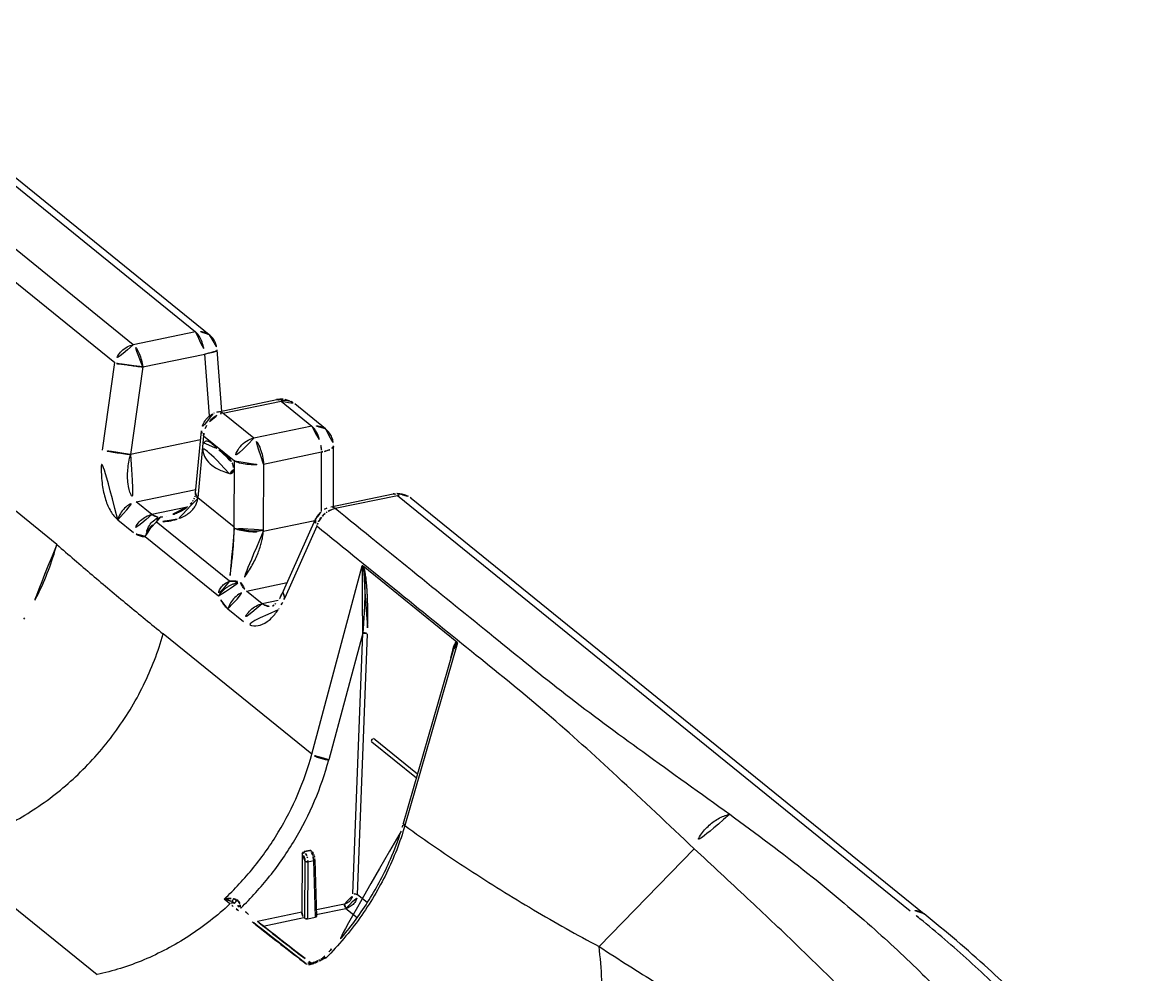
# Model space of a CAD drawing. Extents: x 16296660632 to 16296671741, y -37409619871 to -37409613952.
# Drawn here: x 16296666572.7 to 16296666830.8, y -37409615410.2 to -37409615190.9 of the extents above; entities that cross this region are included whole.
import ezdxf

# ---------------------------------------------------------------- set-up
doc = ezdxf.new("R2010")
doc.units = 0
doc.header["$LTSCALE"] = 10
doc.header["$MEASUREMENT"] = 0
doc.layers.get('0').update_dxf_attribs({"linetype": 'CONTINUOUS'})

msp = doc.modelspace()

# ---------------------------------------------------------------- linework, layer by layer
at = {"color": 9, "linetype": 'Continuous'}
for p, q in [((16296666524.53763, -37409615190.855263), (16296666612.53764, -37409615262.116257)), ((16296666598.210699, -37409615265.101097), (16296666510.210699, -37409615193.840103)), ((16296666505.950621, -37409615197.96022), (16296666593.9506, -37409615269.221207)), ((16296666580.60714, -37409615311.147827), (16296666515.90926, -37409615258.756523)), ((16296666612.53764, -37409615262.116257), (16296666598.210699, -37409615265.101097)), ((16296666617.541929, -37409615266.304283), (16296666617.541901, -37409615266.303787)), ((16296666591.131321, -37409615289.371323), (16296666593.9506, -37409615269.221207)), ((16296666600.39135, -37409615270.238853), (16296666614.71829, -37409615267.254013)), ((16296666615.796049, -37409615281.515312), (16296666614.71829, -37409615267.254013)), ((16296666600.39135, -37409615270.238853), (16296666597.572069, -37409615290.388939)), ((16296666618.8671, -37409615280.877472), (16296666632.260111, -37409615278.087196)), ((16296666632.260111, -37409615278.087196), (16296666639.365709, -37409615283.841202)), ((16296666625.972691, -37409615286.631462), (16296666618.8671, -37409615280.877472)), ((16296666613.90683, -37409615284.981323), (16296666613.90667, -37409615284.98307)), ((16296666639.365709, -37409615283.841202), (16296666625.972691, -37409615286.631462)), ((16296666613.717791, -37409615287.025177), (16296666597.572069, -37409615290.388939)), ((16296666614.42231, -37409615286.132584), (16296666613.106701, -37409615300.356644)), ((16296666614.42231, -37409615286.132584), (16296666621.527901, -37409615291.886581)), ((16296666628.224409, -37409615292.607727), (16296666641.61743, -37409615289.817467)), ((16296666641.561541, -37409615303.540947), (16296666641.61743, -37409615289.817467)), ((16296666644.38414, -37409615288.426224), (16296666644.38414, -37409615288.42588)), ((16296666621.465851, -37409615307.125748), (16296666621.527901, -37409615291.886581)), ((16296666628.224409, -37409615292.607727), (16296666628.162359, -37409615307.846909)), ((16296666598.8957, -37409615301.297333), (16296666612.663019, -37409615298.429077)), ((16296666612.591209, -37409615299.205528), (16296666612.591221, -37409615299.205368)), ((16296666621.465851, -37409615307.125748), (16296666613.106701, -37409615300.356644)), ((16296666644.76125, -37409615302.796982), (16296666659.088181, -37409615299.812149)), ((16296666659.088181, -37409615299.812149), (16296666777.27701, -37409615395.519577)), ((16296666602.502541, -37409615304.218079), (16296666598.8957, -37409615301.297333)), ((16296666610.608629, -37409615302.529282), (16296666602.502541, -37409615304.218079)), ((16296666594.635611, -37409615305.417427), (16296666598.24242, -37409615308.338242)), ((16296666605.769381, -37409615304.615784), (16296666605.82947, -37409615304.60331)), ((16296666640.047541, -37409615305.695763), (16296666628.15756, -37409615308.17289)), ((16296666620.360479, -37409615319.613998), (16296666603.47546, -37409615305.940781)), ((16296666640.50115, -37409615306.917091), (16296666633.141689, -37409615323.39064)), ((16296666600.975809, -37409615309.323723), (16296666617.86124, -37409615322.997261)), ((16296666639.3496, -37409615359.451843), (16296666650.995449, -37409615316.013191)), ((16296666624.297581, -37409615321.867363), (16296666633.697889, -37409615319.90892)), ((16296666627.904369, -37409615324.788078), (16296666624.297581, -37409615321.867363)), ((16296666632.85434, -37409615321.797157), (16296666632.85445, -37409615321.796913)), ((16296666620.03742, -37409615325.987488), (16296666623.64426, -37409615328.90818)), ((16296666631.61076, -37409615324.0159), (16296666627.904369, -37409615324.788078)), ((16296666572.90024, -37409615328.063812), (16296666573.185169, -37409615328.301582)), ((16296666651.097561, -37409615331.535477), (16296666643.262369, -37409615360.760391)), ((16296666648.81303, -37409615391.640923), (16296666651.097561, -37409615331.535477)), ((16296666639.3496, -37409615359.451843), (16296666605.09584, -37409615331.713676)), ((16296666649.88599, -37409615391.808342), (16296666652.170521, -37409615331.702827)), ((16296666672.92078, -37409615333.767967), (16296666660.79134, -37409615375.900703)), ((16296666671.9772, -37409615335.385307), (16296666671.97716, -37409615335.385437)), ((16296666660.47547, -37409615375.337646), (16296666660.47555, -37409615375.337379)), ((16296666553.974541, -37409615381.15493), (16296666589.86796, -37409615410.220848)), ((16296666637.12101, -37409615382.429741), (16296666637.220881, -37409615382.510612)), ((16296666637.665831, -37409615381.969063), (16296666637.56212, -37409615381.885078)), ((16296666638.96949, -37409615381.697456), (16296666637.665831, -37409615381.969063)), ((16296666638.86578, -37409615381.61348), (16296666638.96949, -37409615381.697456)), ((16296666705.545481, -37409615403.747971), (16296666727.43638, -37409615381.216553)), ((16296666637.730921, -37409615397.280907), (16296666637.78886, -37409615384.153069)), ((16296666638.459949, -37409615384.241592), (16296666638.401991, -37409615397.369461)), ((16296666638.459949, -37409615384.241592), (16296666639.80345, -37409615383.961693)), ((16296666640.189501, -37409615396.997063), (16296666639.80345, -37409615383.961693)), ((16296666640.07896, -37409615383.77346), (16296666640.07896, -37409615383.773216)), ((16296666620.49976, -37409615393.944847), (16296666619.143909, -37409615392.846909)), ((16296666652.144581, -37409615393.637306), (16296666649.88599, -37409615391.808342)), ((16296666621.737801, -37409615393.885811), (16296666621.74139, -37409615393.88871)), ((16296666637.061859, -37409615395.829521), (16296666626.81988, -37409615397.96331)), ((16296666640.38003, -37409615396.40287), (16296666647.23542, -37409615394.974632)), ((16296666646.873699, -37409615393.966454), (16296666640.42065, -37409615395.31086)), ((16296666647.23542, -37409615394.974632), (16296666649.81739, -37409615397.065468)), ((16296666628.172291, -37409615399.03598), (16296666637.498779, -37409615397.092934)), ((16296666780.445391, -37409615396.200844), (16296666780.4412, -37409615396.197449)), ((16296666640.736099, -37409615407.028519), (16296666640.736481, -37409615407.028328)), ((16296666641.800289, -37409615406.491653), (16296666641.79777, -37409615406.49292)), ((16296666641.82943, -37409615406.475609), (16296666641.831909, -37409615406.473137))]:
    msp.add_line(p, q, dxfattribs=at)
at = {"color": 7, "linetype": 'Continuous'}
for p, q in [((16296666615.702721, -37409615262.794853), (16296666527.70273, -37409615191.533867)), ((16296666618.614019, -37409615280.490356), (16296666617.541901, -37409615266.303787)), ((16296666617.865789, -37409615280.546898), (16296666631.258801, -37409615277.756638)), ((16296666642.530781, -37409615284.519798), (16296666635.4252, -37409615278.7658)), ((16296666612.591221, -37409615299.205368), (16296666613.90683, -37409615284.981308)), ((16296666644.32696, -37409615302.468712), (16296666644.38414, -37409615288.42588)), ((16296666643.759979, -37409615302.466408), (16296666658.08687, -37409615299.481583)), ((16296666662.25326, -37409615300.490753), (16296666780.442089, -37409615396.198174)), ((16296666632.85512, -37409615321.795403), (16296666640.214581, -37409615305.321854)), ((16296666651.212311, -37409615316.077187), (16296666672.75458, -37409615333.521767)), ((16296666660.47558, -37409615375.33725), (16296666671.97637, -37409615335.388184)), ((16296666663.455219, -37409615364.987221), (16296666653.210711, -37409615356.691383)), ((16296666663.717039, -37409615364.077744), (16296666653.546909, -37409615355.842133)), ((16296666637.12101, -37409615382.429741), (16296666637.061859, -37409615395.829521)), ((16296666638.86578, -37409615381.61348), (16296666637.56212, -37409615381.885078)), ((16296666639.183519, -37409615381.682327), (16296666639.285999, -37409615381.76532)), ((16296666640.07896, -37409615383.773216), (16296666640.46508, -37409615396.811096)), ((16296666637.747959, -37409615397.294708), (16296666637.498779, -37409615397.092934)), ((16296666638.401991, -37409615397.369461), (16296666640.189501, -37409615396.997063))]:
    msp.add_line(p, q, dxfattribs=at)
at = {"color": 9, "linetype": 'Continuous'}
for points, start_tangent, end_tangent in [([(16296666612.53764, -37409615262.116257), (16296666613.259729, -37409615262.942421), (16296666613.907141, -37409615264.165367), (16296666614.411169, -37409615265.655289), (16296666614.718281, -37409615267.254013)], (0.7771459615, -0.629320391), (0.1217525998, -0.992560479)), ([(16296666615.702721, -37409615262.794853), (16296666614.24902, -37409615262.107437), (16296666612.53764, -37409615262.116257)], (-0.7771455312, 0.6293209224), (-0.9789796235, -0.203958076)), ([(16296666598.210699, -37409615265.101097), (16296666596.812281, -37409615265.622223), (16296666595.55641, -37409615266.550102), (16296666594.56941, -37409615267.791389), (16296666593.9506, -37409615269.221207)], (-0.9789796235, -0.203958076), (-0.2677781826, -0.9634805888)), ([(16296666600.39138, -37409615270.238853), (16296666600.084261, -37409615268.640106), (16296666599.58024, -37409615267.150208), (16296666598.932831, -37409615265.927261), (16296666598.21073, -37409615265.101089)], (-0.1217525998, 0.992560479), (-0.7771459615, 0.629320391)), ([(16296666614.71829, -37409615267.254013), (16296666616.273081, -37409615266.948959), (16296666617.262011, -37409615266.60305), (16296666617.533461, -37409615266.302818)], (0.9886394868, 0.150306238), (0.1694708378, 0.9855352024)), ([(16296666600.39135, -37409615270.238853), (16296666598.87915, -37409615270.055252), (16296666597.442949, -37409615269.85466), (16296666596.150089, -37409615269.651459), (16296666595.23966, -37409615269.546349), (16296666594.39719, -37409615269.464798), (16296666593.9506, -37409615269.221207)], (-0.9939425979, 0.1099004645), (-0.6632491712, 0.7483986484)), ([(16296666631.26078, -37409615277.764488), (16296666631.44829, -37409615277.739113), (16296666632.260111, -37409615278.087196)], (0.9698583624, 0.2436693596), (0.7771459615, -0.629320391)), ([(16296666632.260111, -37409615278.087196), (16296666633.686331, -37409615278.028679), (16296666634.965481, -37409615278.453056), (16296666635.424749, -37409615278.76635)], (0.9789796235, 0.203958076), (0.7767567791, -0.6298006877)), ([(16296666615.79631, -37409615282.771767), (16296666617.21261, -37409615281.547379), (16296666618.303391, -37409615281.031616)], (0.6457727451, 0.7635296731), (0.947083307, 0.3209878651)), ([(16296666618.8671, -37409615280.877472), (16296666618.01, -37409615280.529701), (16296666617.86718, -37409615280.552391)], (-0.7771459615, 0.629320391), (-0.9693547285, -0.2456652403)), ([(16296666618.303391, -37409615281.031616), (16296666618.8671, -37409615280.877472)], (0.947083307, 0.3209878651), (0.9789796235, 0.203958076)), ([(16296666613.91589, -37409615284.984207), (16296666613.91437, -37409615285.236671), (16296666614.42231, -37409615286.132584)], (-0.1227605134, -0.9924363236), (0.7079687044, -0.7062438061)), ([(16296666614.42231, -37409615286.132584), (16296666614.81987, -37409615284.376328)], (0.046707419, 0.9989086129), (0.3778805332, 0.9258543636)), ([(16296666614.81987, -37409615284.376328), (16296666615.79631, -37409615282.771767)], (0.3778805332, 0.9258543636), (0.6457727451, 0.7635296731)), ([(16296666639.365709, -37409615283.841202), (16296666640.225611, -37409615284.883827), (16296666640.95743, -37409615286.462631), (16296666641.449739, -37409615288.337212)], (0.7771459615, -0.629320391), (0.1754841086, -0.9844822637)), ([(16296666642.53034, -37409615284.520348), (16296666642.07107, -37409615284.207047), (16296666640.79192, -37409615283.782669), (16296666639.365709, -37409615283.841202)], (-0.7767567791, 0.6298006877), (-0.9789796235, -0.203958076)), ([(16296666625.972691, -37409615286.631462), (16296666624.318199, -37409615287.301369), (16296666622.901899, -37409615288.525757), (16296666621.925461, -37409615290.130318), (16296666621.527901, -37409615291.886581)], (-0.9789796235, -0.2039580759), (-0.046707419, -0.9989086129)), ([(16296666628.224409, -37409615292.607727), (16296666627.995041, -37409615290.806374), (16296666627.49316, -37409615289.05793), (16296666626.787029, -37409615287.60022), (16296666625.972691, -37409615286.631462)], (-0.0454194852, 0.9989680027), (-0.7771459615, 0.629320391)), ([(16296666597.572069, -37409615290.388962), (16296666595.817751, -37409615290.173721), (16296666594.02916, -37409615289.913422), (16296666592.3764, -37409615289.631638), (16296666591.131321, -37409615289.371323)], (-0.9940294297, 0.1091122945), (-0.971455711, 0.2372209975)), ([(16296666641.449739, -37409615288.337212), (16296666641.52803, -37409615288.836807), (16296666641.58412, -37409615289.33194), (16296666641.61743, -37409615289.817467)], (0.1754841086, -0.9844822637), (0.0454194852, -0.9989680027)), ([(16296666641.61742, -37409615289.817467), (16296666642.28594, -37409615289.693901)], (0.9885002165, 0.1512194501), (0.9766043606, 0.2150440021)), ([(16296666642.28594, -37409615289.693901), (16296666642.594669, -37409615289.620087), (16296666643.396589, -37409615289.3564), (16296666643.97941, -37409615289.040771)], (0.9766043606, 0.2150440021), (0.8084443629, 0.5885726056)), ([(16296666643.97941, -37409615289.040771), (16296666644.350691, -37409615288.60495), (16296666644.374981, -37409615288.426407)], (0.8084443629, 0.5885726056), (-0.0200587939, 0.9997988022)), ([(16296666594.635611, -37409615305.417427), (16296666593.04184, -37409615303.528328), (16296666591.82864, -37409615300.79512), (16296666591.07239, -37409615297.387947), (16296666590.82786, -37409615293.524094), (16296666591.131321, -37409615289.371323)], (-0.7771615224, 0.6293011744), (0.1385665589, 0.9903531233)), ([(16296666597.572081, -37409615290.388939), (16296666596.964689, -37409615293.903748), (16296666597.01881, -37409615297.143089), (16296666597.70739, -37409615299.684547), (16296666598.89571, -37409615301.297333)], (-0.2525211587, -0.9675913726), (0.7771550365, -0.6293091842)), ([(16296666621.527901, -37409615291.886581), (16296666622.72575, -37409615292.371941), (16296666624.417891, -37409615292.679268), (16296666626.348169, -37409615292.762047), (16296666628.224409, -37409615292.607727)], (0.8479492071, -0.5300774869), (0.988500139, 0.1512199563)), ([(16296666613.081249, -37409615300.55558), (16296666612.8801, -37409615301.412773), (16296666612.5026, -37409615302.254517), (16296666611.925329, -37409615303.068253), (16296666611.127411, -37409615303.832314), (16296666610.096291, -37409615304.519112), (16296666608.824829, -37409615305.101639), (16296666608.34635, -37409615305.268257)], (-0.1378808418, -0.9904488243), (-0.95156603, -0.307444451)), ([(16296666612.58057, -37409615299.400627), (16296666612.572241, -37409615299.638107), (16296666612.82622, -37409615300.257133)], (-0.150270231, -0.9886449604), (0.580665189, -0.8141424557)), ([(16296666612.593189, -37409615299.388893), (16296666612.600559, -37409615299.206673)], (-0.0452761462, 0.9989745095), (0.1219601223, 0.9925350012)), ([(16296666613.106701, -37409615300.356644), (16296666612.600189, -37409615299.46994), (16296666612.593189, -37409615299.388893)], (-0.7079691446, 0.7062433648), (-0.0452761461, 0.9989745095)), ([(16296666612.82622, -37409615300.257133), (16296666613.081249, -37409615300.555588)], (0.580665189, -0.8141424558), (0.7064565793, -0.7077563857)), ([(16296666613.106701, -37409615300.356644), (16296666613.09873, -37409615300.422882), (16296666613.09025, -37409615300.489197), (16296666613.081249, -37409615300.55558)], (-0.1158154781, -0.9932707461), (-0.1379062624, -0.9904452851)), ([(16296666658.08881, -37409615299.490257), (16296666658.143511, -37409615299.479683)], (0.9760601435, 0.2175007962), (0.9867848115, 0.1620362176)), ([(16296666658.143511, -37409615299.479683), (16296666658.36805, -37409615299.470428), (16296666659.088181, -37409615299.812149)], (0.9867848116, 0.162036217), (0.7771459615, -0.629320391)), ([(16296666659.088181, -37409615299.812149), (16296666660.245319, -37409615299.726753)], (0.9789796235, 0.2039580759), (0.997918438, -0.0644886901)), ([(16296666660.245319, -37409615299.726753), (16296666660.79958, -37409615299.803329), (16296666662.25326, -37409615300.490753)], (0.997918438, -0.0644886901), (0.7771457268, -0.6293206808)), ([(16296666594.635611, -37409615305.417427), (16296666595.24585, -37409615304.00193), (16296666596.21188, -37409615302.775093), (16296666597.471451, -37409615301.832649), (16296666598.89571, -37409615301.297333)], (0.2677781826, 0.9634805888), (0.9789796235, 0.2039580759)), ([(16296666644.76125, -37409615302.796982), (16296666643.94578, -37409615303.043648), (16296666643.141491, -37409615303.445633), (16296666642.885889, -37409615303.610291)], (-0.9789822967, -0.2039452447), (-0.8259776285, -0.5637028981)), ([(16296666644.76129, -37409615302.796967), (16296666644.100809, -37409615302.464279), (16296666643.76116, -37409615302.472252)], (-0.7771459615, 0.629320391), (-0.9801491893, -0.1982613594)), ([(16296666644.76125, -37409615302.796982), (16296666663.662161, -37409615318.102463), (16296666681.335791, -37409615332.415863), (16296666697.93144, -37409615345.692886), (16296666715.61693, -37409615358.855186), (16296666735.64978, -37409615373.273178)], (0.7771431756, -0.6293238313), (0.8109910343, -0.5850585802)), ([(16296666602.502529, -37409615304.218079), (16296666601.114861, -37409615304.733353), (16296666599.877069, -37409615305.639374), (16296666598.877359, -37409615306.881706), (16296666598.24243, -37409615308.338188)], (-0.9789796235, -0.203958076), (-0.2677781826, -0.9634805888)), ([(16296666602.502541, -37409615304.218079), (16296666603.089199, -37409615304.591057), (16296666603.730301, -37409615304.804947), (16296666604.419001, -37409615304.855591)], (0.7771382125, -0.6293299601), (0.9989593768, 0.0456088093)), ([(16296666604.418539, -37409615304.855652), (16296666604.061069, -37409615305.067619), (16296666603.744419, -37409615305.431824), (16296666603.475321, -37409615305.940857)], (-0.9428523797, -0.3332107291), (-0.3865707775, -0.9222597432)), ([(16296666608.34635, -37409615305.268257), (16296666607.30534, -37409615305.554047), (16296666605.526581, -37409615305.847237), (16296666603.47551, -37409615305.940804)], (-0.95156603, -0.307444451), (-0.9999323041, 0.0116356011)), ([(16296666604.419001, -37409615304.855591), (16296666605.7694, -37409615304.615868)], (0.9890570529, 0.1475335424), (0.9793233153, 0.2023013693)), ([(16296666640.223749, -37409615305.325737), (16296666640.119869, -37409615305.884956), (16296666640.50115, -37409615306.917091)], (-0.3896227133, -0.9209745606), (0.5370687501, -0.8435384743)), ([(16296666641.594469, -37409615304.807663), (16296666641.281059, -37409615305.233757), (16296666640.92205, -37409615305.843277), (16296666640.746651, -37409615306.21769)], (-0.6267842208, -0.7791928776), (-0.3919616479, -0.9199815577)), ([(16296666642.402901, -37409615303.978142), (16296666641.77393, -37409615304.594658), (16296666641.594469, -37409615304.807663)], (-0.7633543753, -0.6459799514), (-0.6267842208, -0.7791928777)), ([(16296666642.885889, -37409615303.610291), (16296666642.402901, -37409615303.978142)], (-0.8259776285, -0.563702898), (-0.7633543753, -0.6459799515)), ([(16296666600.976, -37409615309.323868), (16296666601.55418, -37409615307.962662), (16296666602.423361, -37409615306.811768), (16296666603.47546, -37409615305.940781)], (0.2677788936, 0.9634803911), (0.8392760267, 0.5437055738)), ([(16296666621.46711, -37409615307.346313), (16296666621.45096, -37409615308.373596), (16296666621.410391, -37409615309.50351), (16296666621.34301, -37409615310.737717), (16296666621.246731, -37409615312.070557), (16296666621.12072, -37409615313.485313), (16296666620.96534, -37409615314.963097), (16296666620.782181, -37409615316.487267), (16296666620.57551, -37409615318.044113), (16296666620.360491, -37409615319.613983)], (-0.0048029262, -0.9999884659), (-0.1306559671, -0.9914277675)), ([(16296666621.46711, -37409615307.346313), (16296666621.467199, -37409615307.27272), (16296666621.46678, -37409615307.199203), (16296666621.465851, -37409615307.125748)], (0.0047926108, 0.9999885154), (-0.0162174965, 0.9998684878)), ([(16296666621.46711, -37409615307.346313), (16296666622.628201, -37409615307.82798), (16296666624.26931, -37409615308.157417), (16296666626.217661, -37409615308.28537), (16296666628.157579, -37409615308.172363)], (0.8489883131, -0.5284116238), (0.9917872801, 0.127898362)), ([(16296666628.162359, -37409615307.846909), (16296666626.306141, -37409615308.000816), (16296666624.41749, -37409615307.924942), (16296666622.69525, -37409615307.61969), (16296666621.465851, -37409615307.125748)], (-0.988500139, -0.1512199563), (-0.8479492071, 0.5300774869)), ([(16296666628.157579, -37409615308.172363), (16296666628.053869, -37409615309.174103), (16296666627.85018, -37409615310.270767), (16296666627.53496, -37409615311.462982), (16296666627.09783, -37409615312.743362), (16296666626.5324, -37409615314.095161), (16296666625.835421, -37409615315.499023), (16296666625.00449, -37409615316.937302), (16296666624.03685, -37409615318.395737), (16296666622.940729, -37409615319.854156)], (-0.0597903752, -0.9982109552), (-0.621215399, -0.7836398587)), ([(16296666628.162359, -37409615307.846909), (16296666628.161551, -37409615307.955276), (16296666628.15995, -37409615308.063759), (16296666628.15756, -37409615308.17289)], (-0.0040727542, -0.9999917063), (-0.0253353115, -0.9996790095)), ([(16296666727.43638, -37409615381.216553), (16296666709.70896, -37409615364.595306), (16296666693.54756, -37409615350.080048), (16296666677.255211, -37409615336.683296), (16296666659.551331, -37409615322.348991), (16296666640.50115, -37409615306.917091)], (-0.7232550067, 0.6905810562), (-0.7769714314, 0.6295358566)), ([(16296666640.550859, -37409615306.748573), (16296666640.50115, -37409615306.917091)], (-0.2983435468, -0.9544585523), (-0.2673758176, -0.9635923267)), ([(16296666640.746651, -37409615306.21769), (16296666640.673441, -37409615306.397858), (16296666640.550859, -37409615306.748573)], (-0.3919616479, -0.9199815577), (-0.2983435466, -0.9544585524)), ([(16296666600.975809, -37409615309.323723), (16296666600.027281, -37409615309.2332), (16296666599.11091, -37409615308.902847), (16296666598.24242, -37409615308.338242)], (-0.999551971, -0.0299308735), (-0.7771313076, 0.6293384867)), ([(16296666580.6071, -37409615311.147827), (16296666578.680679, -37409615317.010933), (16296666576.19874, -37409615322.748199), (16296666573.185289, -37409615328.301659)], (-0.2677785668, -0.963480482), (-0.5150588425, -0.8571548219)), ([(16296666651.097561, -37409615331.535477), (16296666651.212641, -37409615330.109123), (16296666651.306721, -37409615328.790482), (16296666651.38294, -37409615327.571823), (16296666651.44385, -37409615326.445236), (16296666651.491489, -37409615325.404083), (16296666651.52755, -37409615324.44194), (16296666651.553419, -37409615323.552841), (16296666651.57029, -37409615322.731567), (16296666651.579121, -37409615321.974228), (16296666651.58077, -37409615321.275879), (16296666651.575911, -37409615320.631027), (16296666651.5651, -37409615320.036133), (16296666651.54875, -37409615319.487747), (16296666651.527189, -37409615318.982689), (16296666651.500601, -37409615318.518303), (16296666651.469101, -37409615318.092506), (16296666651.432631, -37409615317.703209), (16296666651.39097, -37409615317.348763), (16296666651.343611, -37409615317.027946), (16296666651.28968, -37409615316.740128), (16296666651.2281, -37409615316.487457), (16296666651.158239, -37409615316.27652), (16296666651.07988, -37409615316.115219), (16296666650.995449, -37409615316.013191)], (0.0852280863, 0.9963614672), (-0.7709512219, 0.6368941933)), ([(16296666651.212311, -37409615316.077187), (16296666651.330429, -37409615316.337624), (16296666651.44062, -37409615316.663109), (16296666651.54285, -37409615317.046623), (16296666651.637541, -37409615317.482841), (16296666651.72526, -37409615317.968857), (16296666651.80666, -37409615318.504753), (16296666651.882339, -37409615319.093437), (16296666651.95245, -37409615319.73777), (16296666652.0168, -37409615320.439888), (16296666652.07506, -37409615321.202309), (16296666652.126829, -37409615322.029388), (16296666652.17157, -37409615322.92746), (16296666652.208401, -37409615323.902786), (16296666652.236099, -37409615324.959831), (16296666652.25321, -37409615326.104713), (16296666652.257891, -37409615327.342857), (16296666652.247869, -37409615328.681053), (16296666652.220119, -37409615330.130417), (16296666652.170521, -37409615331.702827)], (0.4774896555, -0.8786373705), (-0.0379766877, -0.9992786254)), ([(16296666617.861019, -37409615322.997108), (16296666618.38825, -37409615322.246407), (16296666618.984859, -37409615321.63549), (16296666619.60536, -37409615321.146011), (16296666620.231701, -37409615320.753113), (16296666620.86422, -37409615320.43615), (16296666621.51264, -37409615320.183098), (16296666622.19923, -37409615319.986198), (16296666622.940639, -37409615319.854172)], (0.4933405618, 0.8698362433), (0.9930653652, 0.1175635167)), ([(16296666620.360451, -37409615319.61409), (16296666621.19393, -37409615319.567886), (16296666622.06498, -37409615319.648277), (16296666622.940639, -37409615319.854172)], (0.991081688, 0.1332557226), (0.9558210627, -0.2939491387)), ([(16296666622.940729, -37409615319.854156), (16296666623.319019, -37409615320.667519), (16296666623.773649, -37409615321.341133), (16296666624.297581, -37409615321.867363)], (0.3583245191, -0.9335970967), (0.7771582904, -0.6293051658)), ([(16296666620.03742, -37409615325.987488), (16296666619.23185, -37409615325.196472), (16296666618.5023, -37409615324.19397), (16296666617.86124, -37409615322.997261)], (-0.7771600238, 0.6293030251), (-0.4191018623, 0.907939221)), ([(16296666620.037439, -37409615325.987427), (16296666620.649429, -37409615324.568993), (16296666621.614441, -37409615323.344383), (16296666622.87273, -37409615322.402946), (16296666624.297541, -37409615321.867317)], (0.2677781826, 0.9634805888), (0.9789796235, 0.2039580759)), ([(16296666633.141689, -37409615323.39064), (16296666632.761169, -37409615322.369637), (16296666632.86216, -37409615321.800438)], (-0.53706875, 0.8435384744), (0.3867609879, 0.9221799923)), ([(16296666633.141689, -37409615323.39064), (16296666632.60993, -37409615324.495117)], (-0.4078895811, -0.9130312643), (-0.4607800621, -0.8875143573)), ([(16296666627.90436, -37409615324.788071), (16296666626.514179, -37409615325.30471), (16296666625.278219, -37409615326.210022), (16296666624.279449, -37409615327.451286), (16296666623.64426, -37409615328.90818)], (-0.9789796235, -0.203958076), (-0.2677781826, -0.9634805888)), ([(16296666631.620621, -37409615326.169823), (16296666631.45697, -37409615326.407959), (16296666629.5291, -37409615328.54998), (16296666627.47628, -37409615329.707893), (16296666625.46896, -37409615329.811737), (16296666623.64426, -37409615328.90818)], (-0.5585107026, -0.8294973147), (-0.7771302743, 0.6293397626)), ([(16296666627.90436, -37409615324.788071), (16296666629.173269, -37409615325.382271), (16296666630.339769, -37409615325.357849)], (0.7771368103, -0.6293316916), (0.9795650762, 0.2011274757)), ([(16296666631.814501, -37409615325.874687), (16296666631.620621, -37409615326.169823)], (-0.53965975, -0.8418832189), (-0.5585107026, -0.8294973147)), ([(16296666632.60993, -37409615324.495117), (16296666631.814501, -37409615325.874687)], (-0.4607800621, -0.8875143573), (-0.5396597498, -0.841883219)), ([(16296666651.097561, -37409615331.535477), (16296666651.492109, -37409615331.517014), (16296666651.88488, -37409615331.575958), (16296666652.170521, -37409615331.702827)], (0.9882974754, 0.1525388477), (0.7912969504, -0.6114320373)), ([(16296666553.974621, -37409615381.154984), (16296666565.253731, -37409615377.57756), (16296666575.78985, -37409615371.859497), (16296666585.4793, -37409615364.100189), (16296666593.90206, -37409615354.524208), (16296666600.557699, -37409615343.577888), (16296666605.09584, -37409615331.713692)], (0.9789796235, 0.2039580759), (0.2677784329, 0.9634805192)), ([(16296666672.92078, -37409615333.767967), (16296666672.825069, -37409615333.727783), (16296666672.72245, -37409615333.754898), (16296666672.61895, -37409615333.843857), (16296666672.516171, -37409615333.984512), (16296666672.413771, -37409615334.170403), (16296666672.31109, -37409615334.397987), (16296666672.207331, -37409615334.666252), (16296666672.10177, -37409615334.975731), (16296666671.99383, -37409615335.327972), (16296666671.9772, -37409615335.385307)], (-0.7806889614, 0.6249197913), (-0.2766947056, -0.9609578762)), ([(16296666672.148479, -37409615334.368347), (16296666672.231831, -37409615334.165482), (16296666672.35881, -37409615333.908096), (16296666672.488029, -37409615333.711227), (16296666672.620029, -37409615333.57988), (16296666672.75458, -37409615333.521782)], (0.3596190149, 0.9330992252), (0.9877313446, 0.1561627063)), ([(16296666671.422689, -37409615337.310966), (16296666671.49259, -37409615336.928574), (16296666671.615419, -37409615336.311897), (16296666671.738279, -37409615335.761574), (16296666671.86108, -37409615335.274437), (16296666671.98387, -37409615334.847862), (16296666672.10709, -37409615334.479027), (16296666672.148479, -37409615334.368347)], (0.1745504169, 0.9846482377), (0.3596190149, 0.9330992252)), ([(16296666619.143909, -37409615392.846909), (16296666625.91666, -37409615385.573982), (16296666631.641491, -37409615377.431396), (16296666636.16065, -37409615368.643356), (16296666639.3496, -37409615359.451843)], (0.7303116605, 0.6831141036), (0.2585132413, 0.9660077143)), ([(16296666643.26239, -37409615360.760391), (16296666642.194901, -37409615360.581497), (16296666641.09811, -37409615360.279572), (16296666640.08864, -37409615359.882607), (16296666639.3496, -37409615359.45182)], (-0.9944692532, 0.1050281123), (-0.7931271503, 0.6090560922)), ([(16296666622.99354, -37409615394.901169), (16296666629.638491, -37409615387.568443), (16296666635.429319, -37409615379.187424), (16296666640.01086, -37409615370.172829), (16296666643.262369, -37409615360.760391)], (0.718371802, 0.6956593664), (0.2589519752, 0.965890198)), ([(16296666660.791349, -37409615375.900673), (16296666660.478451, -37409615375.492691), (16296666660.495211, -37409615375.343948)], (-0.7610141784, 0.6487352467), (0.3042301647, 0.952598555)), ([(16296666735.65012, -37409615373.273163), (16296666733.02581, -37409615374.306664), (16296666730.6563, -37409615376.068268), (16296666728.71137, -37409615378.450661), (16296666727.436541, -37409615381.216713)], (-0.973907769, -0.2269441725), (-0.2929725401, -0.9561208557)), ([(16296666735.64978, -37409615373.273178), (16296666753.7001, -37409615386.937653), (16296666768.32135, -37409615399.17804), (16296666780.11207, -37409615410.162102), (16296666789.5151, -37409615420.029663), (16296666796.872, -37409615428.902924), (16296666802.444719, -37409615436.879189), (16296666806.43935, -37409615444.027908), (16296666809.03541, -37409615450.403397), (16296666810.4039, -37409615456.059647), (16296666810.709829, -37409615461.062401), (16296666810.107571, -37409615465.462769), (16296666808.760889, -37409615469.281548), (16296666806.822821, -37409615472.5867), (16296666804.396839, -37409615475.471687), (16296666801.54612, -37409615478.012672), (16296666798.302481, -37409615480.268898), (16296666794.66988, -37409615482.286873), (16296666790.634939, -37409615484.098686), (16296666786.155479, -37409615485.730331), (16296666781.171619, -37409615487.196388), (16296666775.660219, -37409615488.490189)], (0.8107688104, -0.5853664972), (-0.9789805616, -0.2039535732)), ([(16296666660.79137, -37409615375.900681), (16296666656.56286, -37409615386.836189), (16296666650.44581, -37409615397.116951), (16296666642.68441, -37409615406.330254)], (-0.2785532993, -0.9604207721), (-0.7045032473, -0.7097007641)), ([(16296666660.79134, -37409615375.900703), (16296666675.516439, -37409615386.000816), (16296666690.43811, -37409615395.285492), (16296666705.545481, -37409615403.747971)], (0.8121472291, -0.5834525501), (0.8836696958, -0.4681109577)), ([(16296666637.665831, -37409615381.969063), (16296666637.45009, -37409615382.070908), (16296666637.2859, -37409615382.266052), (16296666637.220869, -37409615382.510597)], (-0.9789796235, -0.203958076), (-0.0129925675, -0.999915593)), ([(16296666637.78886, -37409615384.153069), (16296666637.714479, -37409615383.498154), (16296666637.508551, -37409615382.902588), (16296666637.220881, -37409615382.510612)], (0.0044484711, 0.9999901055), (-0.7770865775, 0.629393717)), ([(16296666639.285721, -37409615381.765694), (16296666639.196859, -37409615381.713493), (16296666638.96949, -37409615381.697456)], (-0.7768485797, 0.6296874497), (-0.9789796235, -0.2039580761)), ([(16296666793.72954, -37409615478.658707), (16296666793.809111, -37409615478.576286), (16296666795.72065, -37409615476.198914), (16296666797.154831, -37409615473.43351), (16296666797.99313, -37409615470.239357), (16296666798.12756, -37409615466.579308), (16296666797.46349, -37409615462.421387), (16296666795.901939, -37409615457.693092), (16296666793.320959, -37409615452.305252), (16296666789.576851, -37409615446.160423), (16296666784.49789, -37409615439.139038), (16296666777.97304, -37409615431.201187), (16296666770.109301, -37409615422.505859), (16296666761.06353, -37409615413.179848), (16296666750.957411, -37409615403.268646), (16296666739.78504, -37409615392.677856), (16296666727.43639, -37409615381.216599)], (0.6967520214, 0.7173120804), (-0.7359625466, 0.6770222522)), ([(16296666637.78886, -37409615384.15303), (16296666637.955099, -37409615384.226921), (16296666638.19857, -37409615384.26062), (16296666638.459949, -37409615384.241592)], (0.7908755658, -0.6119769925), (0.9823619793, 0.1869891483)), ([(16296666639.80345, -37409615383.961693), (16296666639.99284, -37409615383.890312), (16296666640.07761, -37409615383.790543), (16296666640.0774, -37409615383.773643)], (0.9753298204, 0.2207526701), (-0.1148337621, 0.9933847226)), ([(16296666619.1439, -37409615392.846893), (16296666619.919769, -37409615392.713753), (16296666620.649639, -37409615392.689163), (16296666621.316099, -37409615392.766449)], (0.9683718297, 0.2495115216), (0.9825394887, -0.1860541673)), ([(16296666620.707951, -37409615393.300621), (16296666620.29582, -37409615393.144951), (16296666619.697451, -37409615392.967056), (16296666619.143909, -37409615392.846909)], (-0.9230974428, 0.3845661337), (-0.9840843449, 0.177702004)), ([(16296666620.915569, -37409615393.391777), (16296666620.707951, -37409615393.300621)], (-0.9075846674, 0.4198691124), (-0.9230974427, 0.3845661339)), ([(16296666621.31587, -37409615392.766403), (16296666621.181419, -37409615393.052223), (16296666621.042509, -37409615393.269142), (16296666620.91539, -37409615393.391693)], (-0.3791687213, -0.9253275532), (-0.8579073625, -0.513804396)), ([(16296666621.34729, -37409615393.617462), (16296666621.13685, -37409615393.500473), (16296666620.915569, -37409615393.391777)], (-0.8600976573, 0.5101294148), (-0.9075396214, 0.4199664696)), ([(16296666621.316099, -37409615392.766449), (16296666621.595169, -37409615392.835823), (16296666621.851139, -37409615392.925468), (16296666622.081011, -37409615393.034103)], (0.9802206222, -0.1979078873), (0.8785435742, -0.4776622114)), ([(16296666622.081011, -37409615393.034103), (16296666621.84004, -37409615393.389664), (16296666621.649179, -37409615393.643417), (16296666621.570761, -37409615393.733849)], (-0.5461793237, -0.8376682794), (-0.8578935019, -0.5138275385)), ([(16296666622.081011, -37409615393.034103), (16296666622.523291, -37409615393.365677), (16296666622.781919, -37409615393.802628), (16296666622.853189, -37409615394.135078)], (0.8876771576, -0.4604663548), (0.0907787106, -0.9958710889)), ([(16296666646.873699, -37409615393.966454), (16296666647.6057, -37409615393.667351), (16296666648.220079, -37409615393.129044), (16296666648.64209, -37409615392.424622), (16296666648.81303, -37409615391.640923)], (0.9789686896, 0.2040105504), (0.0379846864, 0.9992783214)), ([(16296666647.235439, -37409615394.974617), (16296666648.226061, -37409615394.572189), (16296666649.072701, -37409615393.83474), (16296666649.653721, -37409615392.867264), (16296666649.88599, -37409615391.808342)], (0.9789747781, 0.2039813321), (0.0402985487, 0.9991876836)), ([(16296666649.88599, -37409615391.808342), (16296666649.61953, -37409615391.686783), (16296666649.230471, -37409615391.623779), (16296666648.81303, -37409615391.640991)], (-0.7912969504, 0.6114320373), (-0.9882974754, -0.1525388477)), ([(16296666620.49976, -37409615393.944847), (16296666615.90176, -37409615397.85981), (16296666611.02718, -37409615401.33152), (16296666605.93154, -37409615404.330551), (16296666600.666691, -37409615406.826088), (16296666595.288031, -37409615408.791679), (16296666589.86796, -37409615410.22084)], (-0.7330085577, -0.6802194164), (-0.9780338839, -0.2084459688)), ([(16296666620.726021, -37409615393.780937), (16296666620.499769, -37409615393.944862)], (-0.8751886635, -0.4837817725), (-0.7344136942, -0.6787020892)), ([(16296666621.22015, -37409615394.527328), (16296666620.49966, -37409615393.944733)], (-0.7779665758, 0.6283056636), (-0.7772143681, 0.6292359065)), ([(16296666621.09532, -37409615393.660179), (16296666620.847639, -37409615393.723228), (16296666620.726021, -37409615393.780937)], (-0.9939206555, -0.1100987311), (-0.8751886634, -0.4837817725)), ([(16296666621.546789, -37409615393.744301), (16296666621.216921, -37409615393.655586), (16296666621.09532, -37409615393.660179)], (-0.8746802123, 0.48470045), (-0.9939206555, -0.110098731)), ([(16296666621.546789, -37409615393.744301), (16296666621.34729, -37409615393.617462)], (-0.8256979904, 0.5641124255), (-0.8600976574, 0.5101294148)), ([(16296666621.54681, -37409615393.744301), (16296666621.73781, -37409615393.885803)], (0.8256609479, -0.5641666412), (0.7781277463, -0.6281060504)), ([(16296666621.570761, -37409615393.733849), (16296666621.54681, -37409615393.744301)], (-0.8578935016, -0.5138275391), (-0.9619613687, -0.2731855141)), ([(16296666622.291969, -37409615395.39138), (16296666621.22015, -37409615394.527328)], (-0.7790859065, 0.6269171798), (-0.7779665758, 0.6283056636)), ([(16296666622.455509, -37409615395.522942), (16296666622.291969, -37409615395.39138)], (-0.7792567289, 0.6267048352), (-0.7790859064, 0.6269171799)), ([(16296666622.413919, -37409615394.432037), (16296666622.694521, -37409615394.347267)], (0.9448560389, 0.327485978), (0.9715896576, 0.2366717923)), ([(16296666622.694521, -37409615394.347267), (16296666622.858761, -37409615394.3134)], (0.9715896576, 0.2366717924), (0.9854219047, 0.1701283917)), ([(16296666622.858749, -37409615394.313217), (16296666622.841631, -37409615394.578758), (16296666622.826031, -37409615394.764908)], (-0.0543853701, -0.9985200206), (-0.091535867, -0.99580178)), ([(16296666622.853189, -37409615394.135078), (16296666622.858749, -37409615394.313217)], (0.0907787107, -0.9958710889), (-0.0277669442, -0.9996144241)), ([(16296666646.87365, -37409615393.966461), (16296666646.922911, -37409615394.356918), (16296666647.05271, -37409615394.725761), (16296666647.235439, -37409615394.974632)], (0.012539562, -0.9999213766), (0.7771459615, -0.629320391)), ([(16296666780.440821, -37409615396.197922), (16296666780.04504, -37409615395.921738), (16296666778.75556, -37409615395.468491), (16296666777.27701, -37409615395.519577)], (-0.7767706384, 0.629783594), (-0.9789796235, -0.203958076)), ([(16296666638.08419, -37409615407.756653), (16296666632.2274, -37409615403.250809), (16296666626.365761, -37409615398.646721), (16296666622.455509, -37409615395.522942)], (-0.795673577, 0.6057256465), (-0.7792567289, 0.6267048352)), ([(16296666773.60475, -37409615496.776619), (16296666781.948799, -37409615494.860397), (16296666789.464121, -37409615492.770569), (16296666796.14159, -37409615490.528198), (16296666801.993191, -37409615488.158783), (16296666807.07156, -37409615485.67366), (16296666811.49493, -37409615483.041786), (16296666815.351919, -37409615480.213539), (16296666818.66996, -37409615477.133873), (16296666821.438971, -37409615473.750809), (16296666823.596121, -37409615470.022102), (16296666825.07233, -37409615465.874657), (16296666825.758261, -37409615461.180763), (16296666825.46998, -37409615455.840843), (16296666823.990891, -37409615449.792053), (16296666821.1031, -37409615442.991966), (16296666816.57975, -37409615435.38179), (16296666810.194241, -37409615426.908943), (16296666801.707399, -37409615417.507233), (16296666790.83923, -37409615407.079727), (16296666779.50634, -37409615397.338272)], (0.9789800475, 0.2039560408), (-0.7724935144, 0.6350226534)), ([(16296666779.50634, -37409615397.338272), (16296666777.27701, -37409615395.519577)], (-0.7724935144, 0.6350226534), (-0.7771623745, 0.6293001221)), ([(16296666682.75094, -37409615467.556824), (16296666684.528919, -37409615466.511223), (16296666686.45269, -37409615465.175972), (16296666688.534109, -37409615463.479401), (16296666690.77091, -37409615461.33007), (16296666693.149401, -37409615458.612778), (16296666695.649229, -37409615455.180328), (16296666698.21764, -37409615450.846237), (16296666700.72291, -37409615445.490837), (16296666702.84432, -37409615439.520432), (16296666704.49469, -37409615433.060127), (16296666705.625271, -37409615426.173378), (16296666706.19854, -37409615418.93969), (16296666706.183331, -37409615411.442932), (16296666705.545481, -37409615403.747978)], (0.88049342, 0.4740583691), (-0.1225524876, 0.9924620334)), ([(16296666705.545481, -37409615403.747971), (16296666712.472031, -37409615408.201767), (16296666718.73534, -37409615412.11795), (16296666724.36784, -37409615415.524597), (16296666729.41116, -37409615418.4561)], (0.8376039492, -0.5462779734), (0.8689948327, -0.4948211604)), ([(16296666642.68441, -37409615406.330254), (16296666642.237579, -37409615406.509537), (16296666641.74349, -37409615406.74234), (16296666641.20598, -37409615407.013184), (16296666640.823919, -37409615407.202499)], (-0.941067893, -0.3382177121), (-0.8978552358, -0.4402907853)), ([(16296666642.702789, -37409615406.32431), (16296666642.526011, -37409615406.318283), (16296666642.380369, -37409615406.321968), (16296666642.22208, -37409615406.343613), (16296666642.051611, -37409615406.387749), (16296666641.868, -37409615406.459251), (16296666641.800289, -37409615406.491661)], (-0.9971862381, 0.0749640356), (-0.8937500863, -0.4485652498)), ([(16296666641.83177, -37409615406.473), (16296666642.24577, -37409615406.227943), (16296666642.68926, -37409615406.325737)], (0.705843372, 0.7083679371), (0.8431645696, -0.5376555668)), ([(16296666638.148331, -37409615407.798561), (16296666638.08419, -37409615407.756653)], (-0.8728939962, 0.4879099009), (-0.7946518712, 0.6070654031)), ([(16296666638.23143, -37409615407.64801), (16296666638.090719, -37409615407.760048)], (-0.8262132335, -0.5633575177), (-0.7354040702, -0.6776288464)), ([(16296666638.30505, -37409615407.862633), (16296666638.148331, -37409615407.798561)], (-0.9594109043, 0.2820119088), (-0.872893996, 0.4879099013)), ([(16296666639.21298, -37409615407.609238), (16296666639.01437, -37409615407.505737), (16296666638.55546, -37409615407.497887), (16296666638.23143, -37409615407.64801)], (-0.8034053888, 0.5954324321), (-0.8262132335, -0.5633575178)), ([(16296666639.837351, -37409615407.639816), (16296666639.4823, -37409615407.761757), (16296666639.00721, -37409615407.876732), (16296666638.61149, -37409615407.908386), (16296666638.30505, -37409615407.862633)], (-0.9356706083, -0.3528746416), (-0.9594109044, 0.2820119086)), ([(16296666640.625589, -37409615407.299469), (16296666640.025021, -37409615407.566277), (16296666639.837351, -37409615407.639816)], (-0.9009103737, -0.4340051826), (-0.9356706083, -0.3528746417)), ([(16296666640.62582, -37409615407.299721), (16296666640.63118, -37409615407.218819), (16296666640.649361, -37409615407.138908), (16296666640.679359, -37409615407.078171), (16296666640.71969, -37409615407.037949), (16296666640.73612, -37409615407.028557)], (0.0088976593, 0.999960415), (0.9007077984, 0.4344254388)), ([(16296666640.823919, -37409615407.202499), (16296666640.625589, -37409615407.299469)], (-0.8978552358, -0.4402907852), (-0.8987242787, -0.4385141628))]:
    msp.add_spline(points, degree=3, dxfattribs=dict(at, start_tangent=start_tangent, end_tangent=end_tangent))
at = {"color": 7, "linetype": 'Continuous'}
for points, start_tangent, end_tangent in [([(16296666615.702721, -37409615262.794853), (16296666616.52113, -37409615263.634491), (16296666617.07159, -37409615264.533386), (16296666617.395269, -37409615265.422577), (16296666617.541901, -37409615266.303787)], (0.7771459617, -0.6293203908), (0.0753580861, -0.9971565368)), ([(16296666631.258459, -37409615277.756706), (16296666632.691469, -37409615277.66861), (16296666633.18158, -37409615277.733673)], (0.9789834775, 0.2039395764), (0.9835643223, -0.1805580899)), ([(16296666633.18158, -37409615277.733673), (16296666634.135349, -37409615278.009071), (16296666634.590509, -37409615278.218407)], (0.9835643223, -0.1805580899), (0.886529027, -0.4626729777)), ([(16296666634.590509, -37409615278.218407), (16296666635.4252, -37409615278.7658)], (0.886529027, -0.4626729778), (0.7771459615, -0.629320391)), ([(16296666616.561119, -37409615281.014954), (16296666615.89942, -37409615281.431458), (16296666614.972179, -37409615282.329674), (16296666614.245609, -37409615283.578819), (16296666613.906691, -37409615284.983437)], (-0.8853592922, -0.4649074356), (-0.0921990904, -0.9957405926)), ([(16296666616.89242, -37409615280.856239), (16296666616.561119, -37409615281.014954)], (-0.9171458678, -0.3985516995), (-0.8853592922, -0.4649074357)), ([(16296666617.865789, -37409615280.546898), (16296666616.89242, -37409615280.856239)], (-0.9789796235, -0.2039580759), (-0.9171458678, -0.3985516995)), ([(16296666642.530781, -37409615284.519798), (16296666643.42445, -37409615285.459976), (16296666643.990999, -37409615286.462013), (16296666644.29141, -37409615287.446823), (16296666644.38414, -37409615288.42588)], (0.7771459615, -0.629320391), (-0.0040716885, -0.9999917106)), ([(16296666614.504299, -37409615287.741852), (16296666614.74881, -37409615287.392227), (16296666615.09123, -37409615287.292969), (16296666615.48535, -37409615287.38121), (16296666615.915581, -37409615287.619537), (16296666616.379061, -37409615287.964607), (16296666616.873541, -37409615288.385902), (16296666617.39995, -37409615288.856781), (16296666617.959801, -37409615289.336906)], (0.3523783303, 0.9358576347), (0.7771459615, -0.629320391)), ([(16296666620.316879, -37409615294.751419), (16296666618.69264, -37409615294.187103), (16296666616.327499, -37409615292.868851), (16296666614.85828, -37409615291.280777), (16296666614.255911, -37409615289.493561), (16296666614.50268, -37409615287.738586)], (-0.9601299441, 0.2795540922), (0.3539066102, 0.935280766)), ([(16296666617.959801, -37409615289.336906), (16296666618.52166, -37409615289.765099), (16296666619.051571, -37409615290.149628), (16296666619.547609, -37409615290.530411), (16296666620.00849, -37409615290.933762), (16296666620.429331, -37409615291.384567), (16296666620.80295, -37409615291.917976), (16296666621.01923, -37409615292.326714)], (0.7771459615, -0.629320391), (0.4183252695, -0.908297291)), ([(16296666621.01923, -37409615292.326714), (16296666621.11153, -37409615292.544342), (16296666621.30607, -37409615293.245621), (16296666621.34333, -37409615293.902809)], (0.4183252695, -0.908297291), (-0.0840586816, -0.9964608061)), ([(16296666621.34333, -37409615293.902809), (16296666621.20639, -37409615294.42569), (16296666620.921289, -37409615294.723923), (16296666620.54409, -37409615294.795723), (16296666620.31662, -37409615294.753227)], (-0.0840586817, -0.9964608061), (-0.958168159, 0.2862058334)), ([(16296666612.274071, -37409615300.497704), (16296666612.018721, -37409615300.989807)], (-0.4015064366, -0.9158562012), (-0.515271337, -0.8570270995)), ([(16296666612.45381, -37409615299.997147), (16296666612.274071, -37409615300.497704)], (-0.2701077465, -0.962830102), (-0.4015064366, -0.9158562012)), ([(16296666612.571091, -37409615299.38942), (16296666612.45381, -37409615299.997147)], (-0.1106056149, -0.993864376), (-0.2701077466, -0.962830102)), ([(16296666612.59123, -37409615299.205299), (16296666612.591009, -37409615299.207718), (16296666612.571911, -37409615299.392303)], (-0.0920980368, -0.9957499443), (-0.1133408524, -0.9935561641)), ([(16296666658.42901, -37409615299.422638), (16296666658.08687, -37409615299.481583)], (-0.9907856855, -0.1354390101), (-0.9789796235, -0.203958076)), ([(16296666661.52599, -37409615300.0009), (16296666661.15818, -37409615299.816727), (16296666660.07966, -37409615299.472061), (16296666659.066931, -37409615299.376633), (16296666658.42901, -37409615299.422638)], (-0.8750321236, 0.4840648538), (-0.9907856855, -0.1354390102)), ([(16296666662.25326, -37409615300.490753), (16296666661.52599, -37409615300.0009)], (-0.7771459615, 0.629320391), (-0.8750321236, 0.4840648538)), ([(16296666610.73905, -37409615302.433792), (16296666610.136641, -37409615302.880348), (16296666607.845209, -37409615304.029556), (16296666605.82827, -37409615304.603897)], (-0.7734981352, -0.633798576), (-0.9788351963, -0.204650088)), ([(16296666611.68, -37409615301.481506), (16296666610.73905, -37409615302.433792)], (-0.6151893986, -0.7883793528), (-0.7734981352, -0.633798576)), ([(16296666612.018721, -37409615300.989807), (16296666611.68, -37409615301.481506)], (-0.515271337, -0.8570270995), (-0.6151893986, -0.7883793527)), ([(16296666642.31311, -37409615303.012077), (16296666643.759939, -37409615302.466423)], (0.8700952498, 0.4928836133), (0.9789796234, 0.2039580765)), ([(16296666604.418539, -37409615304.855652), (16296666603.15115, -37409615305.444939), (16296666602.139339, -37409615306.449997), (16296666601.390779, -37409615307.772789), (16296666600.976009, -37409615309.323807)], (-0.971805187, -0.2357852382), (-0.1333101526, -0.9910743682)), ([(16296666640.214581, -37409615305.321854), (16296666641.0972, -37409615303.979156), (16296666642.31311, -37409615303.012077)], (0.4078909267, 0.9130306632), (0.8700952498, 0.4928836133)), ([(16296666580.60714, -37409615311.147827), (16296666588.732121, -37409615318.135803), (16296666596.895201, -37409615324.991219), (16296666605.09584, -37409615331.713676)], (0.7543497043, -0.6564727897), (0.7771457744, -0.6293206221)), ([(16296666650.995449, -37409615316.013191), (16296666651.071409, -37409615316.012497), (16296666651.14197, -37409615316.030563), (16296666651.212311, -37409615316.077187)], (0.9794485599, 0.201694121), (0.7767150679, -0.6298521282)), ([(16296666620.360479, -37409615319.613998), (16296666619.190479, -37409615320.25708), (16296666618.37583, -37409615321.108742), (16296666617.941521, -37409615322.057991), (16296666617.861019, -37409615322.997093)], (-0.9359223802, -0.3522063292), (0.0790750151, -0.9968686684)), ([(16296666632.81715, -37409615321.779762), (16296666632.154461, -37409615323.175453), (16296666631.026529, -37409615324.751846)], (-0.4366608932, -0.8996261804), (-0.7990159025, -0.6013098931)), ([(16296666630.601761, -37409615325.053032), (16296666630.30232, -37409615325.363441), (16296666630.36273, -37409615325.361389)], (-0.8199810152, -0.5723907186), (0.9962391353, 0.0866463232)), ([(16296666631.026529, -37409615324.751846), (16296666630.601761, -37409615325.053032)], (-0.7990159025, -0.6013098931), (-0.8199810152, -0.5723907186)), ([(16296666672.75458, -37409615333.521767), (16296666672.8214, -37409615333.588623), (16296666672.87603, -37409615333.670219), (16296666672.92078, -37409615333.767967)], (0.7787452696, -0.6273402626), (0.3532725502, -0.9355204462)), ([(16296666653.07852, -37409615356.395897), (16296666653.141899, -37409615356.146606), (16296666653.31308, -37409615355.944206), (16296666653.546909, -37409615355.842133)], (-0.0040243253, 0.9999919024), (0.9882338866, 0.1529502708)), ([(16296666653.21154, -37409615356.691597), (16296666653.14185, -37409615356.615463), (16296666653.07852, -37409615356.395897)], (-0.7782922953, 0.6279021445), (-0.0040243254, 0.9999919024)), ([(16296666660.475559, -37409615375.337288), (16296666660.350321, -37409615375.766792)], (-0.2766667545, -0.9609659239), (-0.2831861348, -0.9590649681)), ([(16296666659.922159, -37409615377.16024), (16296666657.48074, -37409615383.646362), (16296666652.56267, -37409615393.000298), (16296666646.281651, -37409615401.639259), (16296666643.918819, -37409615404.311829)], (-0.3041636647, -0.9526197904), (-0.6800075544, -0.733205105)), ([(16296666660.350321, -37409615375.766792), (16296666659.922159, -37409615377.16024)], (-0.2831861349, -0.9590649681), (-0.3041636647, -0.9526197904)), ([(16296666637.12101, -37409615382.429741), (16296666637.177679, -37409615382.19622), (16296666637.330219, -37409615382.000893), (16296666637.56212, -37409615381.885078)], (0.0044142238, 0.9999902573), (0.9789796235, 0.203958076)), ([(16296666638.176929, -37409615382.762894), (16296666638.0637, -37409615382.508537), (16296666637.665831, -37409615381.969063)], (-0.36900221, 0.9294285175), (-0.7768273554, 0.6297136332)), ([(16296666638.353991, -37409615383.339439), (16296666638.176929, -37409615382.762894)], (-0.2229180752, 0.9748371822), (-0.3690022099, 0.9294285175)), ([(16296666638.86578, -37409615381.61348), (16296666639.0825, -37409615381.625748), (16296666639.18268, -37409615381.682129)], (0.9789796235, 0.2039580759), (0.7791748497, -0.6268066317)), ([(16296666639.073999, -37409615381.79406), (16296666638.96949, -37409615381.697456)], (-0.6909646512, 0.7228885466), (-0.7771102821, 0.6293644488)), ([(16296666639.592581, -37409615382.767616), (16296666639.372721, -37409615382.235977), (16296666639.073999, -37409615381.79406)], (-0.3105523916, 0.9505562645), (-0.6909646512, 0.7228885466)), ([(16296666639.286011, -37409615381.765327), (16296666639.44586, -37409615381.920059)], (0.7770791497, -0.6294028877), (0.6592117707, -0.7519573401)), ([(16296666639.44586, -37409615381.920059), (16296666639.707291, -37409615382.312737), (16296666639.811871, -37409615382.536537)], (0.6592117708, -0.75195734), (0.3850244761, -0.9229063619)), ([(16296666639.80344, -37409615383.961693), (16296666639.67733, -37409615383.062973), (16296666639.592581, -37409615382.767616)], (-0.0248715768, 0.9996906545), (-0.3105523916, 0.9505562646)), ([(16296666639.811871, -37409615382.536537), (16296666639.89996, -37409615382.774132)], (0.3850244761, -0.9229063619), (0.3111916567, -0.9503471749)), ([(16296666639.89996, -37409615382.774132), (16296666639.971331, -37409615383.021889), (16296666640.06204, -37409615383.526031)], (0.3111916565, -0.9503471749), (0.1059703319, -0.9943692919)), ([(16296666638.459949, -37409615384.241592), (16296666638.353991, -37409615383.339439)], (0.0007100421, 0.9999997479), (-0.2229180752, 0.9748371822)), ([(16296666640.06204, -37409615383.526031), (16296666640.078991, -37409615383.773216)], (0.1059703319, -0.9943692919), (0.0296189633, -0.9995612623)), ([(16296666622.624901, -37409615394.602898), (16296666621.741489, -37409615393.888786)], (-0.7781591085, 0.6280671953), (-0.7772264939, 0.6292209288)), ([(16296666622.985701, -37409615394.893929), (16296666622.624901, -37409615394.602898)], (-0.7785403005, 0.6275946148), (-0.7781591085, 0.6280671954)), ([(16296666624.798559, -37409615396.350739), (16296666622.985701, -37409615394.893929)], (-0.7804580649, 0.6252081325), (-0.7785403005, 0.6275946148)), ([(16296666637.061859, -37409615395.829521), (16296666637.119101, -37409615396.333328), (16296666637.277519, -37409615396.791458), (16296666637.498779, -37409615397.092934)], (-0.0044142238, -0.9999902573), (0.7771459615, -0.629320391)), ([(16296666637.82324, -37409615406.548058), (16296666633.59071, -37409615403.286278), (16296666627.23168, -37409615398.291634), (16296666624.798559, -37409615396.350739)], (-0.7943532174, 0.6074561433), (-0.7804580649, 0.6252081325)), ([(16296666638.368311, -37409615397.37648), (16296666638.138729, -37409615397.391434), (16296666637.925051, -37409615397.364777), (16296666637.747959, -37409615397.294708)], (-0.9789796235, -0.2039580759), (-0.7771459615, 0.629320391)), ([(16296666640.46472, -37409615396.814552), (16296666640.46361, -37409615396.829643), (16296666640.39657, -37409615396.917107), (16296666640.223459, -37409615396.989983)], (0.0084650662, -0.9999641707), (-0.9789796235, -0.2039580761)), ([(16296666830.71526, -37409615466.812637), (16296666830.80398, -37409615464.443222), (16296666829.055941, -37409615453.714684), (16296666824.260759, -37409615442.832291), (16296666816.912359, -37409615431.848991), (16296666807.24452, -37409615420.603127), (16296666795.181931, -37409615408.815643), (16296666780.44198, -37409615396.198029)], (0.0766728758, 0.9970563024), (-0.777181449, 0.629276565)), ([(16296666642.32696, -37409615405.976059), (16296666641.829451, -37409615406.475616)], (-0.7022843485, -0.7118965471), (-0.7089894146, -0.705219122)), ([(16296666643.918819, -37409615404.311829), (16296666642.32696, -37409615405.976059)], (-0.6800075544, -0.733205105), (-0.7022843485, -0.7118965471)), ([(16296666639.133511, -37409615407.547638), (16296666637.82324, -37409615406.548058)], (-0.7957621966, 0.6056092193), (-0.7943532174, 0.6074561433)), ([(16296666639.587879, -37409615407.486977), (16296666639.46814, -37409615407.51693), (16296666639.3594, -37409615407.538719), (16296666639.26478, -37409615407.552193), (16296666639.18853, -37409615407.557854), (16296666639.13579, -37409615407.557518), (16296666639.17907, -37409615407.585663), (16296666639.213499, -37409615407.608292), (16296666639.130831, -37409615407.550301)], (-0.9651590085, -0.2616640751), (-0.8333569757, 0.5527351545)), ([(16296666640.53454, -37409615407.123543), (16296666640.43173, -37409615407.170319), (16296666640.280821, -37409615407.236572), (16296666640.133711, -37409615407.297989), (16296666639.99033, -37409615407.354233), (16296666639.850981, -37409615407.404861), (16296666639.71623, -37409615407.449379), (16296666639.587879, -37409615407.486977)], (-0.9081746253, -0.4185915072), (-0.9651590085, -0.2616640752)), ([(16296666640.736481, -37409615407.028343), (16296666640.586639, -37409615407.09938), (16296666640.53454, -37409615407.123543)], (-0.9010808245, -0.433651182), (-0.9081746253, -0.4185915073)), ([(16296666641.15247, -37409615406.818413), (16296666640.73617, -37409615407.028168)], (-0.8894063899, -0.4571173521), (-0.8983101975, -0.4393617974)), ([(16296666641.621361, -37409615406.577553), (16296666641.15247, -37409615406.818413)], (-0.8918660063, -0.452299709), (-0.8894063899, -0.4571173522)), ([(16296666641.798771, -37409615406.488586), (16296666641.621361, -37409615406.577553)], (-0.8962246655, -0.4436004384), (-0.8918660063, -0.452299709)), ([(16296666641.81196, -37409615406.502228), (16296666641.825251, -37409615406.476868)], (0.5497170501, 0.8353509231), (0.1941903237, 0.980963872))]:
    msp.add_spline(points, degree=3, dxfattribs=dict(at, start_tangent=start_tangent, end_tangent=end_tangent))

doc.saveas('drawing.dxf')
